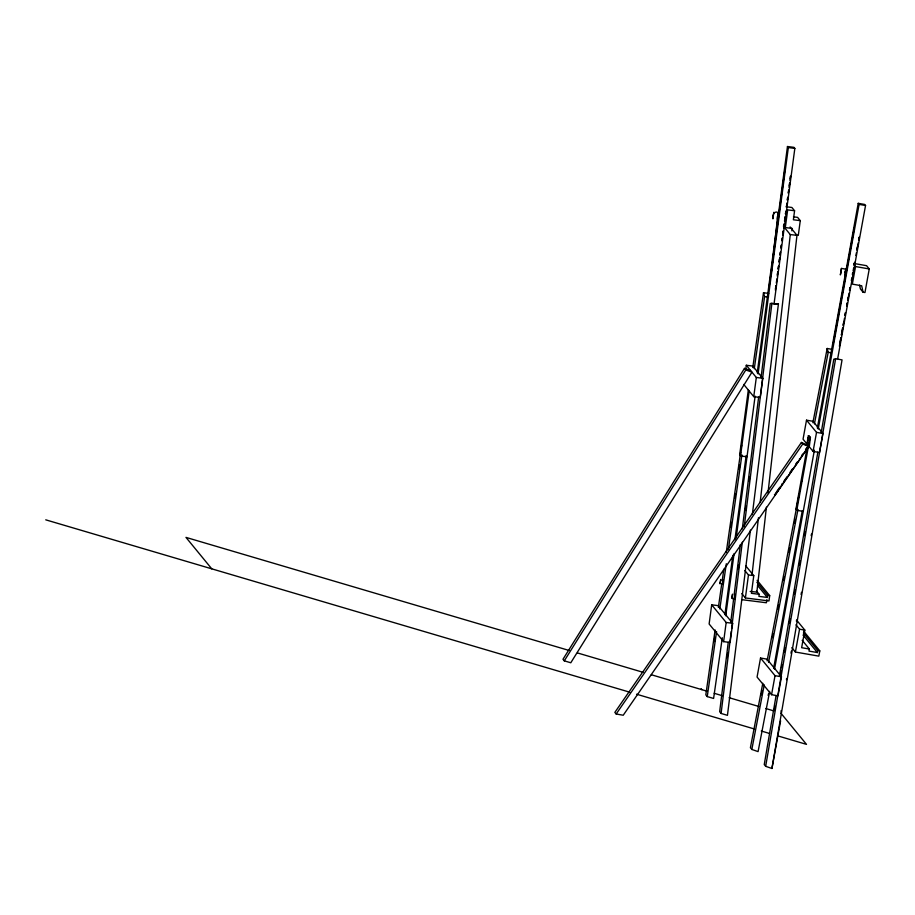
<?xml version="1.0" encoding="UTF-8"?>
<svg xmlns="http://www.w3.org/2000/svg" width="915" height="915" viewBox="0 0 915 915"><rect width="100%" height="100%" fill="white"/><g stroke="black" fill="none" stroke-linecap="round" stroke-linejoin="round"><path stroke-width="1.37" d="M808.231 437.702L808.037 438.868L808.242 437.702M786.58 678.53L786.488 679.708M852.448 274.511L852.54 273.631M844.648 275.072C845.586 276.216 846.512 264.446 845.048 272.11M777.293 218.228L777.476 216.26M852.757 273.105L852.666 273.779M777.899 215.368C779.877 210.393 772.466 211.171 773.232 216.398M785.047 217.324L785.196 217.267M766.907 599.634L766.381 602.756L741.642 599.645M771.528 271.309L771.848 268.484M772.329 264.229L772.649 261.404M773.129 257.149L773.598 252.906M773.918 250.081L777.418 218.925M752.084 574.414L758.444 517.776M760.193 502.198L790.286 234.595L783.423 226.234M766.404 507.162L756.854 592.108L750.174 591.41M767.994 493.002L796.965 235.304L790.114 226.943M796.485 621.445L796.53 620.118M728.26 642.25L719.659 711.71L721.089 713.448L727.448 715.336L750.403 530.094M730.719 622.406L733.704 598.307M734.23 594.052L740.384 544.448M742.317 528.859L758.649 397.03M761.108 377.186L770.247 303.471L778.436 303.837L752.324 514.539M721.089 713.448L731.257 631.361M731.611 628.536L742.305 542.195M744.238 526.628L771.94 303.014M711.687 604.815L709.125 623.984L723.616 641.644L730.113 642.467L732.675 623.298L718.183 605.639L711.687 604.815L726.178 622.475L732.675 623.298M745.748 369.363L746.297 365.257L752.782 366.08L762.801 378.295L760.239 397.465L753.754 396.641L743.735 384.426M748.321 390.019L739.652 454.892L740.521 455.967L747.017 456.791L746.137 455.716M740.521 455.967L749.191 391.082M753.754 396.641L756.316 377.472L746.297 365.257M724.886 614.72L732.824 555.313M734.905 539.747L746.068 456.288M757.22 372.84L787.472 146.514L793.968 147.338L794.838 148.402L774.033 303.997M725.755 615.784L734.082 553.541M736.163 537.986L755.115 396.138M758.089 373.903L788.341 147.578L787.472 146.514M723.616 641.644L726.178 622.475M775.497 288.671L775.874 285.857M777.384 274.603L777.761 271.789M778.139 268.976L778.505 266.162M779.077 261.942L779.454 259.128M780.015 254.908L780.392 252.094M780.952 247.874L781.33 245.06M782.84 233.805L783.217 230.992M783.778 226.771L784.155 223.958M784.532 221.144L785.093 216.924M786.408 207.076L786.786 204.262M787.346 200.042L787.724 197.228L787.415 200.122M788.284 193.008L788.661 190.194M789.233 185.974L789.611 183.16M790.171 178.94L790.549 176.126L790.045 180.427M775.382 290.158L775.943 285.938M776.32 283.124L776.881 278.903M777.258 276.09L777.819 271.869M778.196 269.056L778.574 266.242M779.145 262.022L779.706 257.801M780.083 254.988L780.461 252.174M781.021 247.954L781.399 245.14M782.714 235.292L783.274 231.072M783.652 228.258L784.212 224.038M784.59 221.224L785.162 217.004M786.477 207.156L787.037 202.936M788.353 193.088L788.73 190.274M789.107 187.461L789.668 183.24M791.887 230.855L792.207 228.441L785.31 227.561L787.678 209.867L794.575 210.747L793.374 219.772L800.27 220.641L798.303 235.361L795.547 235.006M757.128 580.327L769.698 595.642L768.989 600.949L745.393 597.964L748.459 574.952L744.867 570.583M745.691 565.779L753.777 575.626L751.409 593.32L759.187 594.315L758.912 596.374L767.376 597.449L767.651 595.39L756.877 582.249M773.301 215.402L772.946 218.857L773.781 212.314M715.13 629.955L705.82 694.851L707.249 696.589L713.597 698.454L722.301 637.732M718.367 607.377L721.809 583.393M722.221 580.567L723.834 569.279M726.258 552.351L740.635 452.17M741.242 447.938L741.642 445.113M752.77 367.521L763.499 292.731L768.692 293.395M707.249 696.589L716.582 631.579M719.819 608.955L726.304 563.731M728.34 549.595L741.916 454.892M754.28 368.676L764.62 296.586L763.499 292.731M725.744 613.725L726.155 610.9M801.483 592.314L801.082 594.498M811.479 534.051L811.193 535.732M777.819 216.329L777.293 219.211M776.069 695.594L764.242 764.563L765.672 766.312L771.928 768.486L780.598 720.814M779.454 675.888L817.861 452.101M821.247 432.395L833.805 359.195L835.612 358.76L842.052 359.881L771.928 768.486M765.672 766.312L835.612 358.76M791.395 651.137L790.972 653.173M840.954 271.732L841.022 270.84L840.736 272.453L841.48 268.415L840.336 274.912L841.045 272.396M768.497 693.833L768.177 695.446M760.537 658.011L757.071 677.043L771.562 694.702L778.002 695.835L781.467 676.791L766.976 659.143L760.537 658.011L775.028 675.67L781.467 676.791M806.515 420.168L803.05 439.2L813.08 451.404L819.52 452.536L822.985 433.504L812.955 421.289L806.515 420.168L816.535 432.372L822.985 433.504M806.733 444.759L808.38 435.723L809.112 435.849L810.427 437.439L809.272 446.84L808.814 446.451L623.229 715.233L616.161 713.997L614.846 712.396L801.414 442.448L807.739 445.342M807.133 445.239L807.648 445.914M807.133 447.595L795.924 509.209L796.793 510.273L803.244 511.405M808.38 435.723L809.695 437.313L808.037 446.394L808.769 446.52L808.62 445.868M796.793 510.273L808.265 447.252M773.644 668.213L802.261 510.902M813.08 451.404L816.535 432.372M817.335 428.037L858.224 203.324L864.675 204.445L865.544 205.509L837.694 358.6M832.959 345.138L854.301 227.801M774.513 669.277L814.384 450.169M818.216 429.101L859.105 204.388L858.224 203.324M771.562 694.702L775.028 675.67M839.593 344.783L840.862 337.807M841.365 335.004L842.635 328.028M843.15 325.225L843.653 322.435M844.922 315.458L845.437 312.656M846.707 305.679L847.21 302.876L846.775 305.759M847.725 300.086L848.228 297.295M850.012 287.516L849.497 290.307L850.081 287.596M854.587 262.376L854.072 265.167L854.644 262.456M856.875 249.795L857.378 247.004M859.162 237.225L858.647 240.016L859.219 237.305M839.398 346.259L840.931 337.887M841.434 335.084L842.704 328.108M843.218 325.305L844.488 318.329M844.991 315.538L845.506 312.736M847.793 300.166L849.063 293.177M851.35 280.608L851.854 277.817M853.123 270.829L853.638 268.038M855.925 255.468L856.429 252.677M856.932 249.875L858.213 242.898M780.449 673.211L780.964 670.398M781.467 667.595L781.982 664.782M853.752 264.378L855.548 266.551L852.345 284.13L861.678 285.755L863.085 292.205L864.961 292.526L869.25 268.953L866.562 265.682L854.233 263.52M803.633 631.167L819.794 650.874L818.833 656.135L795.41 652.04L799.561 629.2L795.97 624.819M796.748 620.267L804.834 630.115L801.643 647.694L809.363 649.044L808.986 651.091L817.392 652.567L817.758 650.508L803.393 632.997M762.801 683.276L750.403 747.715L751.833 749.454L758.077 751.615L769.675 691.328M767.102 660.859L799.161 494.157M799.699 491.366L800.236 488.564M801.574 481.553L802.123 478.751M812.886 422.719L827.171 348.478L832.318 349.381M751.833 749.454L764.242 684.9M768.566 662.449L797.971 509.483M814.43 423.885L828.189 352.321L827.171 348.478M807.625 442.505L807.716 442.608M808.917 439.715L809.009 439.829M809.649 439.841L809.741 439.955M845.243 272.247L845.414 271.606L845.128 273.196M781.193 710.532L780.975 711.447M852.643 273.15L852.506 274.454M777.91 213.618L778.173 212.863M727.208 657.508L727.768 653.104L727.185 657.508M774.536 494.843L775.016 495.175L781.364 485.682M800.202 458.632L801.803 456.093M744.49 368.379L562.988 659.258L564.292 660.847L570.788 662.769L751.958 372.153L745.805 369.969L744.49 368.379L750.643 370.564M564.292 660.847L745.805 369.969M802.638 454.137L801.963 455.167M777.578 490.932L777.876 490.383L777.327 491.264M805.989 449.517C805.12 451.106 806.961 447.995 806.069 449.631M781.879 484.252L782.291 483.658M781.742 485.11L799.962 459.056L799.481 458.712M616.161 713.997L802.73 444.05L801.414 442.448M805.555 449.562L806.973 447.504M775.28 493.768L779.729 487.318L780.221 487.649M786.934 476.875L783.8 481.427L784.292 481.759M790.068 472.334L792.424 468.938M795.558 464.397L797.125 462.121M807.476 448.178L802.169 455.567M732.034 598.433C734.665 587.83 728.523 600.549 734.779 598.776M778.436 303.837L774.136 303.974M790.286 234.595L796.965 235.304M788.341 147.578L794.838 148.402M786.374 206.779L791.898 207.476L794.575 210.747M793.454 216.844L797.594 217.37L800.27 220.641M764.62 296.586L768.52 297.089M756.316 377.472L762.801 378.295M748.459 574.952L753.777 575.626M767.651 595.39L769.698 595.642M859.105 204.388L865.544 205.509M855.548 266.551L869.25 268.953M841.48 268.415L845.837 269.17M828.189 352.321L830.763 352.767M809.695 437.313L810.427 437.439M799.561 629.2L804.834 630.115M817.758 650.508L819.794 650.874M569.199 650.496L185.974 537.391L211.765 568.833M577.411 652.921L643.108 672.319M651.32 674.744L707.398 691.294M714.18 693.295L722.324 695.697M729.118 697.699L758.981 706.517M765.764 708.519L773.907 710.921M45.75 519.834L629.714 692.186M636.577 694.211L754.418 728.992M761.269 731.016L769.492 733.441M777.716 735.866L806.492 744.364L780.689 712.922M802.73 444.05L808.769 446.52M784.681 171.162L768.817 289.254M863.085 292.205L860.409 288.934L859.551 285.103M783.514 225.387L785.31 227.561M774.502 494.546L775.016 495.175M803.027 635.056L817.392 652.567M757.506 585.406L767.376 597.449M802.169 640.283L809.363 649.044M756.499 591.033L759.187 594.315M791.818 647.66L795.41 652.04M741.802 593.583L745.393 597.964M701.164 688.709L701.965 689.681M808.014 443.592L808.242 442.563L808.014 443.592M774.284 710.326L775.119 706.38L774.284 710.326M784.281 652.063L785.116 648.117L784.281 652.063M789.279 622.932L790.114 618.986L789.279 622.932M794.277 593.801L795.112 589.855L794.277 593.801M799.287 564.658L800.11 560.723L799.287 564.658M804.285 535.527L805.108 531.592L804.285 535.527M761.406 694.611L762.241 690.745L761.406 694.611M772.374 637.526L773.209 633.649L772.374 637.526M777.864 608.99L778.654 605.089L777.864 608.99M783.354 580.442L784.189 576.564L783.354 580.442M788.844 551.894L789.679 548.028L788.844 551.894M794.334 523.357L795.112 519.457L794.334 523.357M720.105 583.13L720.128 583.919L720.723 579.492L720.105 583.13M734.413 597.998C734.722 601.132 735.649 588.196 734.413 597.998M738.05 568.65C738.359 571.795 739.274 558.848 738.05 568.65M745.325 509.975C745.634 513.121 746.549 500.173 745.325 509.975M748.95 480.638C749.259 483.783 750.197 470.836 748.95 480.638M714.26 640.946C714.535 644.469 715.473 631.236 714.26 640.946M722.507 583.438L722.564 584.365L723.09 579.938L722.507 583.438M730.753 525.942L730.811 526.868L731.337 522.442L730.753 525.942M734.882 497.2L734.939 498.115L735.454 493.7L734.882 497.2M739 468.446C739.274 471.98 740.212 458.735 739 468.446M782.268 238.026L781.89 240.839L782.336 238.106M785.848 211.296L785.47 214.11L785.905 211.376"/></g></svg>
